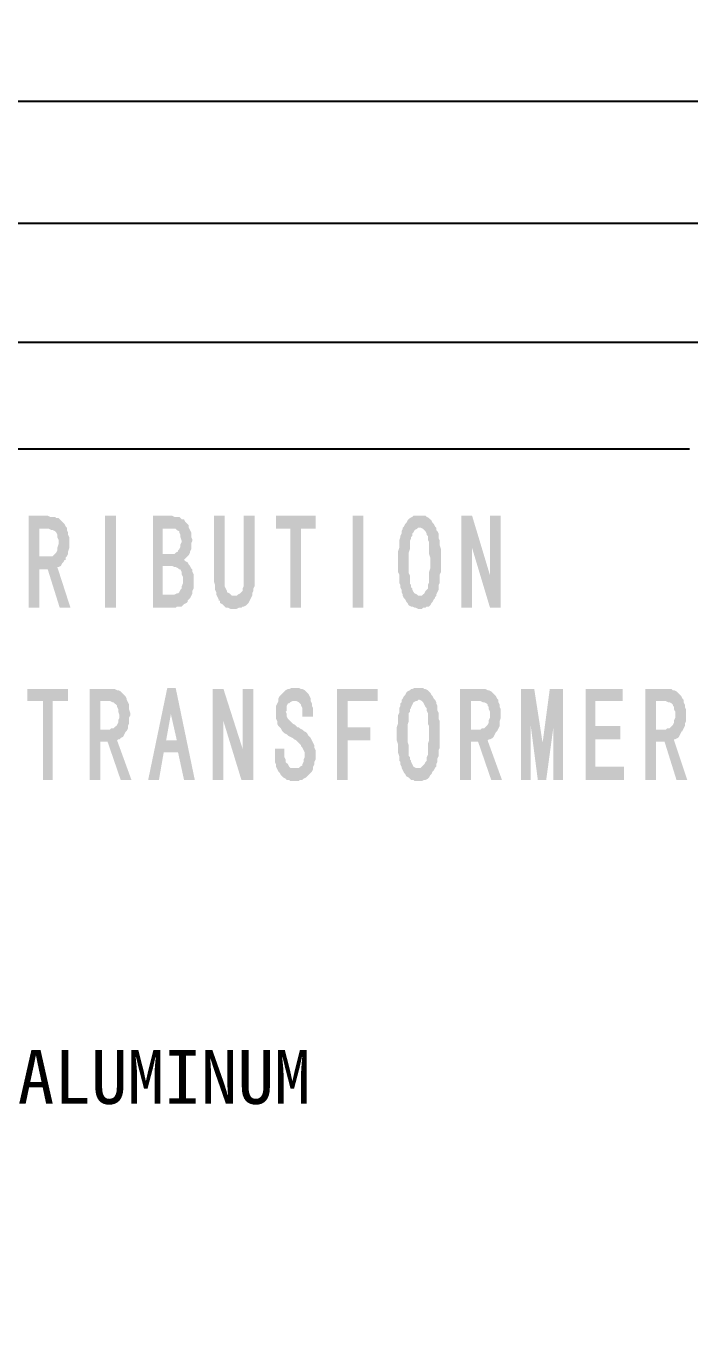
# Model space of a CAD drawing. Header units: millimetres. Extents: x 248233 to 259628, y -181361 to -174035.
# Drawn here: x 259555.7 to 259586.9, y -181058.3 to -180996.6 of the extents above; entities that cross this region are included whole.
import ezdxf

# ---------------------------------------------------------------- set-up
doc = ezdxf.new("R2010")
doc.units = ezdxf.units.MM
doc.header["$LTSCALE"] = 13
doc.layers.add('2', color=3, linetype='Continuous')
doc.layers.add('PDF_Geometry', color=7, linetype='Continuous')
doc.styles.add('PDF FangSong', font='simfang.ttf')
doc.styles.get("Standard").update_dxf_attribs({"font": 'gbenor.shx', "bigfont": 'gbcbig.shx'})
doc.dimstyles.new('ISO-25', dxfattribs={"dimtxt": 2.5, "dimasz": 2.5, "dimexe": 1.25, "dimexo": 0.625, "dimtad": 1, "dimtxsty": 'Standard', "dimcen": 2.5, "dimadec": 0, "dimazin": 0, "dimtfac": 1, "dimtmove": 0, "dimatfit": 3, "dimfxl": 1, "dimarcsym": 0})

# ---------------------------------------------------------------- blocks, each defined once
blk = doc.blocks.new('*D23')
at = {"layer": '2', "color": 0, "linetype": 'Continuous', "lineweight": -2, "transparency": 16777216}
for p, q in [((259453.878, -181013.235), (259453.878, -181004.604)), ((259593.845, -181013.235), (259593.845, -181004.604)), ((259456.378, -181005.854), (259591.345, -181005.854))]:
    blk.add_line(p, q, dxfattribs=at)
at = {"layer": '2', "color": 0, "linetype": 'Continuous', "transparency": 16777216}
for points in [[(259456.378, -181005.437), (259456.378, -181006.27), (259453.878, -181005.854)], [(259591.345, -181005.437), (259591.345, -181006.27), (259593.845, -181005.854)]]:
    blk.add_solid(points, dxfattribs=at)
at = {"layer": 'Defpoints', "color": 0, "linetype": 'Continuous', "transparency": 16777216}
for p in [(259593.845, -181005.854), (259453.878, -181013.86), (259593.845, -181013.86)]:
    blk.add_point(p, dxfattribs=at)
at = {"layer": '2', "color": 0, "linetype": 'Continuous', "transparency": 16777216, "insert": (259523.862, -181003.979), "char_height": 2.5, "attachment_point": 5}
blk.add_mtext('140', dxfattribs=at)
blk = doc.blocks.new('*D24')
at = {"layer": '2', "color": 0, "linetype": 'Continuous', "lineweight": -2, "transparency": 16777216}
for p, q in [((259448.879, -181010.82), (259448.879, -180998.864)), ((259598.9, -181010.82), (259598.9, -180998.864)), ((259451.379, -181000.114), (259596.4, -181000.114))]:
    blk.add_line(p, q, dxfattribs=at)
at = {"layer": '2', "color": 0, "linetype": 'Continuous', "transparency": 16777216}
for points in [[(259451.379, -180999.697), (259451.379, -181000.531), (259448.879, -181000.114)], [(259596.4, -180999.697), (259596.4, -181000.531), (259598.9, -181000.114)]]:
    blk.add_solid(points, dxfattribs=at)
at = {"layer": 'Defpoints', "color": 0, "linetype": 'Continuous', "transparency": 16777216}
for p in [(259598.9, -181000.114), (259448.879, -181011.445), (259598.9, -181011.445)]:
    blk.add_point(p, dxfattribs=at)
at = {"layer": '2', "color": 0, "linetype": 'Continuous', "transparency": 16777216, "insert": (259523.89, -180998.239), "char_height": 2.5, "attachment_point": 5}
blk.add_mtext('150', dxfattribs=at)

msp = doc.modelspace()

# ---------------------------------------------------------------- hatches: boundary and pattern name
at = {"layer": '2', "linetype": 'Continuous', "transparency": 33554559}
for points in [[(259556.719, -181019.589), (259555.82, -181019.589), (259555.82, -181023.914), (259556.326, -181023.914), (259556.326, -181022.116), (259556.719, -181022.116), (259557.168, -181022.004), (259557.225, -181022.004), (259557.337, -181021.948), (259557.393, -181021.835), (259557.449, -181021.779), (259557.505, -181021.667), (259557.562, -181021.667), (259557.562, -181021.555), (259556.326, -181021.498), (259556.326, -181020.207), (259556.663, -181020.207), (259557.618, -181020.15), (259557.562, -181020.094), (259557.505, -181019.982), (259557.449, -181019.926), (259557.393, -181019.87), (259557.337, -181019.813), (259557.281, -181019.757), (259557.225, -181019.701), (259557.112, -181019.701), (259557.056, -181019.645), (259556.944, -181019.645), (259556.831, -181019.645)], [(259559.921, -181023.914), (259559.415, -181023.914), (259559.415, -181019.589), (259559.921, -181019.589)], [(259562.56, -181019.589), (259561.662, -181019.589), (259561.662, -181023.914), (259562.56, -181023.914), (259562.617, -181023.914), (259562.729, -181023.914), (259562.785, -181023.857), (259562.897, -181023.857), (259563.01, -181023.857), (259563.066, -181023.801), (259563.122, -181023.745), (259563.234, -181023.689), (259563.291, -181023.633), (259563.291, -181023.577), (259563.347, -181023.52), (259563.403, -181023.464), (259563.459, -181023.352), (259562.111, -181023.296), (259562.111, -181021.948), (259562.56, -181021.948), (259563.403, -181021.948), (259563.347, -181021.892), (259563.291, -181021.779), (259563.178, -181021.723), (259563.122, -181021.667), (259563.066, -181021.667), (259563.122, -181021.667), (259563.178, -181021.611), (259563.234, -181021.555), (259563.347, -181021.442), (259562.111, -181021.386), (259562.111, -181020.207), (259562.617, -181020.207), (259563.347, -181020.15), (259563.347, -181020.038), (259563.291, -181019.982), (259563.234, -181019.926), (259563.178, -181019.87), (259563.122, -181019.757), (259563.01, -181019.757), (259562.954, -181019.701), (259562.897, -181019.645), (259562.785, -181019.645), (259562.673, -181019.645)], [(259565.032, -181019.589), (259564.526, -181019.589), (259564.526, -181022.622), (259564.526, -181022.678), (259564.582, -181022.846), (259564.582, -181022.959), (259564.582, -181023.071), (259564.639, -181023.183), (259564.639, -181023.296), (259564.695, -181023.408), (259564.751, -181023.52), (259564.751, -181023.577), (259564.807, -181023.577), (259564.807, -181023.689), (259564.919, -181023.745), (259564.976, -181023.801), (259565.032, -181023.857), (259565.088, -181023.914), (259565.2, -181023.914), (259565.313, -181023.97), (259565.369, -181023.97), (259565.481, -181023.97), (259565.593, -181023.97), (259565.706, -181023.914), (259565.818, -181023.914), (259565.874, -181023.857), (259565.93, -181023.857), (259566.043, -181023.801), (259566.099, -181023.745), (259566.155, -181023.689), (259566.211, -181023.577), (259566.267, -181023.464), (259566.324, -181023.352), (259565.481, -181023.352), (259565.369, -181023.352), (259565.313, -181023.296), (259565.256, -181023.24), (259565.144, -181023.183), (259565.144, -181023.127), (259565.088, -181023.015), (259565.032, -181022.903), (259565.032, -181022.79), (259565.032, -181022.622)], [(259566.436, -181019.589), (259565.93, -181019.589), (259565.93, -181022.622), (259565.93, -181022.79), (259565.93, -181022.903), (259565.874, -181023.015), (259565.874, -181023.127), (259565.818, -181023.183), (259565.762, -181023.24), (259565.65, -181023.296), (259565.593, -181023.352), (259565.481, -181023.352), (259566.324, -181023.352), (259566.324, -181023.24), (259566.38, -181023.127), (259566.38, -181023.015), (259566.436, -181022.903), (259566.436, -181022.734), (259566.436, -181022.622)], [(259569.3, -181019.589), (259567.447, -181019.589), (259567.447, -181020.207), (259568.121, -181020.207), (259568.121, -181023.914), (259568.626, -181023.914), (259568.626, -181020.207), (259569.3, -181020.207)], [(259571.547, -181023.914), (259571.042, -181023.914), (259571.042, -181019.589), (259571.547, -181019.589)], [(259574.187, -181019.589), (259574.075, -181019.589), (259574.018, -181019.589), (259573.906, -181019.589), (259573.85, -181019.645), (259573.738, -181019.701), (259573.681, -181019.757), (259573.625, -181019.813), (259573.569, -181019.926), (259573.513, -181019.982), (259573.457, -181020.094), (259573.401, -181020.15), (259574.187, -181020.15), (259574.243, -181020.15), (259574.355, -181020.207), (259574.412, -181020.263), (259574.468, -181020.319), (259574.524, -181020.431), (259574.524, -181020.487), (259574.58, -181020.544), (259574.58, -181020.656), (259574.58, -181020.712), (259574.636, -181020.824), (259574.636, -181020.937), (259574.636, -181021.105), (259574.636, -181021.218), (259574.636, -181021.386), (259574.692, -181021.555), (259574.692, -181021.723), (259574.692, -181021.892), (259574.692, -181022.06), (259574.636, -181022.229), (259574.636, -181022.397), (259574.636, -181022.509), (259574.636, -181022.622), (259574.636, -181022.734), (259574.58, -181022.846), (259574.58, -181022.903), (259574.58, -181023.015), (259574.524, -181023.071), (259574.468, -181023.127), (259574.412, -181023.24), (259574.355, -181023.296), (259574.299, -181023.352), (259574.187, -181023.352), (259574.917, -181023.408), (259574.973, -181023.352), (259574.973, -181023.296), (259575.029, -181023.183), (259575.086, -181023.071), (259575.086, -181022.959), (259575.086, -181022.846), (259575.142, -181022.734), (259575.142, -181022.622), (259575.142, -181022.509), (259575.142, -181022.341), (259575.198, -181022.229), (259575.198, -181022.06), (259575.198, -181021.892), (259575.198, -181021.723), (259575.198, -181021.611), (259575.198, -181021.442), (259575.198, -181021.274), (259575.198, -181021.161), (259575.142, -181020.993), (259575.142, -181020.881), (259575.142, -181020.768), (259575.086, -181020.656), (259575.086, -181020.544), (259575.086, -181020.431), (259575.029, -181020.319), (259574.973, -181020.263), (259574.973, -181020.15), (259574.917, -181020.094), (259574.861, -181019.982), (259574.805, -181019.926), (259574.749, -181019.813), (259574.692, -181019.757), (259574.636, -181019.701), (259574.524, -181019.645), (259574.468, -181019.589), (259574.355, -181019.589), (259574.299, -181019.589)], [(259576.658, -181019.589), (259576.153, -181019.589), (259576.153, -181023.914), (259576.658, -181023.914), (259576.658, -181021.105)], [(259576.658, -181019.589), (259576.658, -181021.105), (259577.501, -181023.914), (259577.501, -181022.397)], [(259578.006, -181019.589), (259577.501, -181019.589), (259577.501, -181022.397), (259577.501, -181023.914), (259578.006, -181023.914)], [(259557.618, -181020.15), (259556.663, -181020.207), (259556.719, -181020.207), (259556.775, -181020.207), (259556.888, -181020.263), (259556.944, -181020.263), (259557.056, -181020.319), (259557.112, -181020.375), (259557.168, -181020.487), (259557.168, -181020.6), (259557.225, -181020.712), (259557.225, -181020.881), (259557.225, -181020.937), (259557.168, -181021.105), (259557.168, -181021.218), (259557.112, -181021.33), (259557.056, -181021.386), (259557, -181021.442), (259556.944, -181021.498), (259556.831, -181021.498), (259556.775, -181021.498), (259556.326, -181021.498), (259557.562, -181021.555), (259557.618, -181021.498), (259557.674, -181021.386), (259557.674, -181021.274), (259557.73, -181021.105), (259557.73, -181020.993), (259557.73, -181020.881), (259557.73, -181020.768), (259557.73, -181020.6), (259557.674, -181020.487), (259557.674, -181020.375), (259557.618, -181020.263)], [(259563.347, -181020.15), (259562.617, -181020.207), (259562.729, -181020.207), (259562.785, -181020.263), (259562.897, -181020.319), (259562.897, -181020.375), (259562.954, -181020.487), (259562.954, -181020.6), (259563.01, -181020.768), (259563.01, -181020.824), (259562.954, -181020.937), (259562.954, -181021.049), (259562.897, -181021.161), (259562.841, -181021.218), (259562.841, -181021.274), (259562.729, -181021.33), (259562.673, -181021.386), (259562.56, -181021.386), (259562.111, -181021.386), (259563.347, -181021.442), (259563.403, -181021.33), (259563.403, -181021.274), (259563.459, -181021.161), (259563.459, -181021.049), (259563.459, -181020.881), (259563.515, -181020.768), (259563.515, -181020.712), (259563.459, -181020.6), (259563.459, -181020.487), (259563.459, -181020.375), (259563.403, -181020.263)], [(259573.401, -181020.15), (259573.401, -181020.207), (259573.344, -181020.319), (259573.344, -181020.431), (259573.288, -181020.544), (259573.288, -181020.6), (259573.232, -181020.768), (259573.232, -181020.881), (259573.232, -181020.993), (259573.232, -181021.105), (259573.176, -181021.274), (259573.176, -181021.442), (259573.176, -181021.611), (259573.176, -181021.723), (259573.176, -181021.779), (259573.176, -181021.892), (259573.176, -181022.06), (259573.176, -181022.229), (259573.232, -181022.341), (259573.232, -181022.509), (259573.232, -181022.622), (259573.232, -181022.734), (259573.288, -181022.846), (259573.288, -181022.959), (259573.344, -181023.071), (259573.344, -181023.183), (259573.401, -181023.296), (259573.401, -181023.352), (259573.457, -181023.464), (259573.513, -181023.52), (259573.569, -181023.633), (259573.625, -181023.689), (259573.681, -181023.801), (259573.794, -181023.857), (259573.85, -181023.857), (259573.962, -181023.914), (259574.018, -181023.914), (259574.131, -181023.97), (259574.187, -181023.97), (259574.299, -181023.97), (259574.355, -181023.914), (259574.468, -181023.914), (259574.524, -181023.857), (259574.636, -181023.857), (259574.692, -181023.801), (259574.749, -181023.689), (259574.805, -181023.633), (259574.861, -181023.52), (259574.917, -181023.464), (259574.917, -181023.408), (259574.187, -181023.352), (259574.131, -181023.352), (259574.075, -181023.296), (259573.962, -181023.24), (259573.906, -181023.183), (259573.85, -181023.071), (259573.85, -181023.015), (259573.794, -181022.959), (259573.794, -181022.846), (259573.738, -181022.79), (259573.738, -181022.678), (259573.738, -181022.509), (259573.738, -181022.397), (259573.681, -181022.285), (259573.681, -181022.116), (259573.681, -181021.948), (259573.681, -181021.723), (259573.681, -181021.611), (259573.681, -181021.442), (259573.681, -181021.33), (259573.738, -181021.161), (259573.738, -181020.993), (259573.738, -181020.881), (259573.738, -181020.768), (259573.794, -181020.656), (259573.794, -181020.6), (259573.85, -181020.544), (259573.85, -181020.431), (259573.906, -181020.375), (259573.962, -181020.263), (259574.075, -181020.207), (259574.131, -181020.15), (259574.187, -181020.15)], [(259557.168, -181022.004), (259556.719, -181022.116), (259557.281, -181023.914), (259557.786, -181023.914)], [(259563.403, -181021.948), (259562.56, -181021.948), (259562.673, -181022.004), (259562.729, -181022.004), (259562.841, -181022.06), (259562.897, -181022.116), (259562.954, -181022.116), (259563.01, -181022.229), (259563.01, -181022.341), (259563.066, -181022.453), (259563.066, -181022.622), (259563.066, -181022.79), (259563.01, -181022.903), (259563.01, -181023.015), (259562.954, -181023.071), (259562.897, -181023.183), (259562.841, -181023.24), (259562.785, -181023.24), (259562.673, -181023.296), (259562.56, -181023.296), (259562.504, -181023.296), (259562.111, -181023.296), (259563.459, -181023.352), (259563.515, -181023.24), (259563.515, -181023.127), (259563.571, -181023.015), (259563.571, -181022.903), (259563.571, -181022.734), (259563.571, -181022.622), (259563.571, -181022.509), (259563.571, -181022.341), (259563.515, -181022.229), (259563.515, -181022.116), (259563.459, -181022.06)], [(259557.674, -181027.733), (259555.764, -181027.733), (259555.764, -181028.295), (259556.494, -181028.295), (259556.494, -181032.002), (259556.944, -181032.002), (259556.944, -181028.295), (259557.674, -181028.295)], [(259559.584, -181027.733), (259558.685, -181027.733), (259558.685, -181032.002), (259559.19, -181032.002), (259559.19, -181030.204), (259559.527, -181030.204), (259559.977, -181030.148), (259560.033, -181030.092), (259560.089, -181030.092), (259560.145, -181030.036), (259560.258, -181029.98), (259560.314, -181029.867), (259560.37, -181029.755), (259560.426, -181029.699), (259559.19, -181029.643), (259559.19, -181028.295), (259559.527, -181028.295), (259560.426, -181028.238), (259560.426, -181028.182), (259560.37, -181028.07), (259560.314, -181028.014), (259560.258, -181027.958), (259560.201, -181027.901), (259560.145, -181027.845), (259560.033, -181027.789), (259559.977, -181027.789), (259559.864, -181027.733), (259559.808, -181027.733), (259559.696, -181027.733)], [(259560.426, -181028.238), (259559.527, -181028.295), (259559.64, -181028.295), (259559.752, -181028.351), (259559.808, -181028.351), (259559.864, -181028.407), (259559.921, -181028.463), (259559.977, -181028.519), (259559.977, -181028.575), (259560.033, -181028.688), (259560.033, -181028.8), (259560.089, -181028.969), (259560.089, -181029.081), (259560.033, -181029.193), (259560.033, -181029.306), (259559.977, -181029.418), (259559.921, -181029.474), (259559.864, -181029.53), (259559.808, -181029.586), (259559.696, -181029.586), (259559.64, -181029.643), (259559.19, -181029.643), (259560.426, -181029.699), (259560.482, -181029.586), (259560.482, -181029.474), (259560.538, -181029.362), (259560.538, -181029.249), (259560.538, -181029.081), (259560.595, -181028.969), (259560.595, -181028.856), (259560.538, -181028.688), (259560.538, -181028.575), (259560.538, -181028.463), (259560.482, -181028.351)], [(259562.729, -181027.677), (259562.336, -181027.677), (259561.437, -181032.002), (259561.943, -181032.002), (259562.167, -181030.71), (259562.841, -181030.71), (259562.28, -181030.148), (259562.504, -181028.912)], [(259562.729, -181027.677), (259562.504, -181028.912), (259562.785, -181030.148), (259562.28, -181030.148), (259562.841, -181030.71), (259563.122, -181032.002), (259563.628, -181032.002)], [(259564.976, -181027.733), (259564.47, -181027.733), (259564.47, -181032.002), (259564.976, -181032.002), (259564.976, -181029.249)], [(259564.976, -181027.733), (259564.976, -181029.249), (259565.818, -181032.002), (259565.874, -181030.541)], [(259566.38, -181027.733), (259565.874, -181027.733), (259565.874, -181030.541), (259565.818, -181032.002), (259566.38, -181032.002)], [(259568.346, -181027.677), (259568.233, -181027.677), (259568.177, -181027.677), (259568.065, -181027.733), (259568.009, -181027.733), (259567.896, -181027.789), (259567.84, -181027.845), (259567.784, -181027.901), (259567.672, -181028.014), (259567.615, -181028.07), (259567.559, -181028.182), (259567.559, -181028.295), (259568.346, -181028.295), (259568.402, -181028.295), (259568.514, -181028.351), (259568.57, -181028.407), (259568.626, -181028.463), (259568.626, -181028.519), (259568.683, -181028.632), (259568.683, -181028.744), (259568.683, -181028.856), (259568.683, -181029.025), (259569.188, -181029.025), (259569.188, -181028.969), (259569.188, -181028.856), (259569.188, -181028.744), (259569.188, -181028.632), (259569.132, -181028.519), (259569.132, -181028.407), (259569.076, -181028.295), (259569.076, -181028.182), (259569.02, -181028.07), (259568.963, -181027.958), (259568.907, -181027.901), (259568.851, -181027.845), (259568.795, -181027.789), (259568.683, -181027.733), (259568.626, -181027.733), (259568.514, -181027.677), (259568.402, -181027.677)], [(259572.221, -181027.733), (259570.311, -181027.733), (259570.311, -181032.002), (259570.817, -181032.002), (259570.817, -181030.148), (259571.884, -181030.148), (259571.884, -181029.53), (259570.817, -181029.53), (259570.817, -181028.295), (259572.221, -181028.295)], [(259573.344, -181028.238), (259573.344, -181028.351), (259573.288, -181028.407), (259573.288, -181028.519), (259573.232, -181028.632), (259573.232, -181028.744), (259573.232, -181028.856), (259573.176, -181028.969), (259573.176, -181029.081), (259573.176, -181029.249), (259573.176, -181029.362), (259573.12, -181029.53), (259573.12, -181029.699), (259573.12, -181029.867), (259573.12, -181030.036), (259573.12, -181030.148), (259573.176, -181030.317), (259573.176, -181030.485), (259573.176, -181030.597), (259573.176, -181030.71), (259573.232, -181030.878), (259573.232, -181030.991), (259573.232, -181031.103), (259573.288, -181031.159), (259573.288, -181031.271), (259573.344, -181031.384), (259573.344, -181031.44), (259573.401, -181031.552), (259573.457, -181031.665), (259573.513, -181031.721), (259573.569, -181031.833), (259573.681, -181031.889), (259573.738, -181031.945), (259573.794, -181032.002), (259573.906, -181032.002), (259573.962, -181032.058), (259574.075, -181032.058), (259574.131, -181032.058), (259574.243, -181032.058), (259574.299, -181032.058), (259574.412, -181032.002), (259574.468, -181032.002), (259574.58, -181031.945), (259574.636, -181031.889), (259574.692, -181031.777), (259574.749, -181031.721), (259574.805, -181031.608), (259574.861, -181031.552), (259574.131, -181031.44), (259574.075, -181031.44), (259574.018, -181031.44), (259573.906, -181031.384), (259573.85, -181031.271), (259573.794, -181031.159), (259573.794, -181031.103), (259573.738, -181031.047), (259573.738, -181030.934), (259573.681, -181030.878), (259573.681, -181030.766), (259573.681, -181030.654), (259573.681, -181030.485), (259573.681, -181030.373), (259573.625, -181030.204), (259573.625, -181030.036), (259573.625, -181029.867), (259573.625, -181029.755), (259573.625, -181029.586), (259573.625, -181029.418), (259573.681, -181029.249), (259573.681, -181029.137), (259573.681, -181028.969), (259573.681, -181028.856), (259573.738, -181028.8), (259573.738, -181028.688), (259573.794, -181028.632), (259573.794, -181028.575), (259573.85, -181028.463), (259573.906, -181028.351), (259574.018, -181028.295), (259574.075, -181028.295), (259574.131, -181028.238)], [(259574.131, -181027.677), (259574.018, -181027.677), (259573.962, -181027.677), (259573.85, -181027.733), (259573.794, -181027.733), (259573.738, -181027.789), (259573.625, -181027.845), (259573.569, -181027.901), (259573.513, -181028.014), (259573.457, -181028.07), (259573.401, -181028.182), (259573.344, -181028.238), (259574.131, -181028.238), (259574.187, -181028.238), (259574.299, -181028.295), (259574.355, -181028.351), (259574.412, -181028.463), (259574.468, -181028.575), (259574.524, -181028.632), (259574.524, -181028.744), (259574.58, -181028.856), (259574.58, -181028.969), (259574.58, -181029.081), (259574.58, -181029.193), (259574.58, -181029.362), (259574.636, -181029.474), (259574.636, -181029.643), (259574.636, -181029.867), (259574.636, -181029.98), (259574.636, -181030.148), (259574.58, -181030.317), (259574.58, -181030.485), (259574.58, -181030.597), (259574.58, -181030.71), (259574.58, -181030.822), (259574.524, -181030.934), (259574.524, -181031.047), (259574.524, -181031.103), (259574.468, -181031.159), (259574.412, -181031.271), (259574.355, -181031.328), (259574.299, -181031.384), (259574.243, -181031.44), (259574.131, -181031.44), (259574.861, -181031.552), (259574.917, -181031.44), (259574.973, -181031.384), (259574.973, -181031.271), (259575.029, -181031.159), (259575.029, -181031.103), (259575.029, -181030.991), (259575.086, -181030.878), (259575.086, -181030.71), (259575.086, -181030.597), (259575.142, -181030.485), (259575.142, -181030.317), (259575.142, -181030.148), (259575.142, -181030.036), (259575.142, -181029.867), (259575.142, -181029.699), (259575.142, -181029.53), (259575.142, -181029.418), (259575.142, -181029.249), (259575.086, -181029.137), (259575.086, -181028.969), (259575.086, -181028.856), (259575.029, -181028.744), (259575.029, -181028.632), (259575.029, -181028.519), (259574.973, -181028.407), (259574.973, -181028.351), (259574.917, -181028.238), (259574.861, -181028.182), (259574.805, -181028.07), (259574.749, -181028.014), (259574.692, -181027.901), (259574.636, -181027.845), (259574.58, -181027.789), (259574.468, -181027.733), (259574.412, -181027.733), (259574.355, -181027.677), (259574.243, -181027.677)], [(259576.995, -181027.733), (259576.097, -181027.733), (259576.097, -181032.002), (259576.602, -181032.002), (259576.602, -181030.204), (259576.939, -181030.204), (259577.388, -181030.148), (259577.445, -181030.092), (259577.501, -181030.092), (259577.613, -181030.036), (259577.669, -181029.98), (259577.725, -181029.867), (259577.782, -181029.755), (259577.838, -181029.699), (259576.602, -181029.643), (259576.602, -181028.295), (259576.939, -181028.295), (259577.894, -181028.238), (259577.838, -181028.182), (259577.782, -181028.07), (259577.725, -181028.014), (259577.669, -181027.958), (259577.613, -181027.901), (259577.557, -181027.845), (259577.445, -181027.789), (259577.388, -181027.789), (259577.276, -181027.733), (259577.22, -181027.733), (259577.108, -181027.733)], [(259577.894, -181028.238), (259576.939, -181028.295), (259577.051, -181028.295), (259577.164, -181028.351), (259577.22, -181028.351), (259577.332, -181028.407), (259577.388, -181028.463), (259577.388, -181028.519), (259577.445, -181028.575), (259577.445, -181028.688), (259577.501, -181028.8), (259577.501, -181028.969), (259577.501, -181029.081), (259577.445, -181029.193), (259577.445, -181029.306), (259577.388, -181029.418), (259577.332, -181029.474), (259577.276, -181029.53), (259577.22, -181029.586), (259577.108, -181029.586), (259577.051, -181029.643), (259576.602, -181029.643), (259577.838, -181029.699), (259577.894, -181029.586), (259577.95, -181029.474), (259577.95, -181029.362), (259577.95, -181029.249), (259578.006, -181029.081), (259578.006, -181028.969), (259578.006, -181028.856), (259578.006, -181028.688), (259577.95, -181028.575), (259577.95, -181028.463), (259577.894, -181028.351)], [(259579.579, -181027.733), (259578.961, -181027.733), (259578.961, -181032.002), (259579.41, -181032.002), (259579.41, -181029.418)], [(259579.579, -181027.733), (259579.41, -181029.418), (259579.747, -181032.002), (259579.972, -181030.26)], [(259580.927, -181027.733), (259580.309, -181027.733), (259579.972, -181030.26), (259579.747, -181032.002), (259580.141, -181032.002), (259580.478, -181029.53)], [(259580.927, -181027.733), (259580.478, -181029.53), (259580.478, -181032.002), (259580.927, -181032.002)], [(259583.735, -181027.733), (259581.994, -181027.733), (259581.994, -181032.002), (259583.791, -181032.002), (259583.791, -181031.384), (259582.443, -181031.384), (259582.443, -181030.092), (259583.623, -181030.092), (259583.623, -181029.474), (259582.443, -181029.474), (259582.443, -181028.295), (259583.735, -181028.295)], [(259585.701, -181027.733), (259584.802, -181027.733), (259584.802, -181032.002), (259585.308, -181032.002), (259585.308, -181030.204), (259585.701, -181030.204), (259586.15, -181030.148), (259586.15, -181030.092), (259586.207, -181030.092), (259586.319, -181030.036), (259586.375, -181029.98), (259586.431, -181029.867), (259586.487, -181029.755), (259586.544, -181029.699), (259585.308, -181029.643), (259585.308, -181028.295), (259585.645, -181028.295), (259586.6, -181028.238), (259586.544, -181028.182), (259586.487, -181028.07), (259586.431, -181028.014), (259586.375, -181027.958), (259586.319, -181027.901), (259586.263, -181027.845), (259586.15, -181027.789), (259586.094, -181027.789), (259586.038, -181027.733), (259585.926, -181027.733), (259585.813, -181027.733)], [(259586.6, -181028.238), (259585.645, -181028.295), (259585.757, -181028.295), (259585.87, -181028.351), (259585.926, -181028.351), (259586.038, -181028.407), (259586.094, -181028.463), (259586.094, -181028.519), (259586.15, -181028.575), (259586.15, -181028.688), (259586.207, -181028.8), (259586.207, -181028.969), (259586.207, -181029.081), (259586.15, -181029.193), (259586.15, -181029.306), (259586.094, -181029.418), (259586.038, -181029.474), (259585.982, -181029.53), (259585.926, -181029.586), (259585.813, -181029.586), (259585.757, -181029.643), (259585.308, -181029.643), (259586.544, -181029.699), (259586.6, -181029.586), (259586.656, -181029.474), (259586.656, -181029.362), (259586.712, -181029.249), (259586.712, -181029.081), (259586.712, -181028.969), (259586.712, -181028.856), (259586.712, -181028.688), (259586.656, -181028.575), (259586.656, -181028.463), (259586.6, -181028.351)], [(259567.559, -181028.295), (259567.503, -181028.407), (259567.447, -181028.519), (259567.447, -181028.632), (259567.447, -181028.744), (259567.447, -181028.856), (259567.447, -181029.025), (259567.447, -181029.137), (259567.503, -181029.249), (259567.503, -181029.362), (259567.559, -181029.474), (259567.615, -181029.53), (259567.672, -181029.586), (259567.728, -181029.699), (259567.784, -181029.755), (259567.84, -181029.811), (259567.952, -181029.867), (259568.009, -181029.923), (259568.121, -181029.98), (259568.233, -181030.036), (259568.289, -181030.092), (259568.402, -181030.148), (259568.458, -181030.204), (259568.514, -181030.26), (259568.626, -181030.373), (259568.626, -181030.429), (259568.683, -181030.485), (259568.739, -181030.597), (259568.795, -181030.71), (259568.795, -181030.822), (259568.795, -181030.934), (259568.739, -181031.047), (259568.739, -181031.159), (259568.683, -181031.271), (259568.683, -181031.328), (259568.57, -181031.384), (259568.514, -181031.44), (259568.402, -181031.44), (259568.346, -181031.44), (259569.188, -181031.496), (259569.188, -181031.384), (259569.244, -181031.271), (259569.244, -181031.159), (259569.3, -181031.047), (259569.3, -181030.878), (259569.3, -181030.766), (259569.3, -181030.71), (259569.3, -181030.597), (259569.244, -181030.485), (259569.244, -181030.373), (259569.188, -181030.26), (259569.132, -181030.148), (259569.076, -181030.036), (259569.02, -181029.98), (259568.963, -181029.923), (259568.907, -181029.811), (259568.851, -181029.755), (259568.739, -181029.699), (259568.683, -181029.643), (259568.57, -181029.586), (259568.514, -181029.53), (259568.458, -181029.53), (259568.346, -181029.418), (259568.233, -181029.362), (259568.177, -181029.306), (259568.121, -181029.249), (259568.065, -181029.193), (259568.009, -181029.137), (259567.952, -181029.025), (259567.952, -181028.912), (259567.896, -181028.8), (259567.952, -181028.744), (259567.952, -181028.632), (259567.952, -181028.519), (259568.009, -181028.407), (259568.065, -181028.407), (259568.121, -181028.351), (259568.233, -181028.295), (259568.346, -181028.295)], [(259559.977, -181030.148), (259559.527, -181030.204), (259560.145, -181032.002), (259560.651, -181032.002)], [(259567.84, -181030.541), (259567.391, -181030.541), (259567.391, -181030.766), (259567.391, -181030.934), (259567.391, -181031.047), (259567.391, -181031.159), (259567.447, -181031.271), (259567.447, -181031.384), (259567.503, -181031.496), (259567.559, -181031.608), (259567.615, -181031.665), (259567.672, -181031.777), (259567.728, -181031.833), (259567.784, -181031.889), (259567.896, -181031.945), (259567.952, -181032.002), (259568.065, -181032.002), (259568.121, -181032.058), (259568.233, -181032.058), (259568.346, -181032.058), (259568.402, -181032.058), (259568.514, -181032.058), (259568.57, -181032.002), (259568.683, -181032.002), (259568.739, -181031.945), (259568.851, -181031.889), (259568.907, -181031.833), (259568.963, -181031.777), (259569.02, -181031.721), (259569.076, -181031.665), (259569.132, -181031.608), (259569.188, -181031.496), (259568.346, -181031.44), (259568.289, -181031.44), (259568.233, -181031.44), (259568.121, -181031.44), (259568.065, -181031.384), (259568.009, -181031.271), (259567.952, -181031.215), (259567.896, -181031.159), (259567.896, -181031.047), (259567.84, -181030.934), (259567.84, -181030.766)], [(259577.388, -181030.148), (259576.939, -181030.204), (259577.557, -181032.002), (259578.062, -181032.002)], [(259586.15, -181030.148), (259585.701, -181030.204), (259586.263, -181032.002), (259586.768, -181032.002)]]:
    msp.add_hatch(color=256, dxfattribs=at).paths.add_polyline_path(points)

# ---------------------------------------------------------------- linework, layer by layer
at = {"layer": 'PDF_Geometry', "lineweight": 25}
for points in [[(259448.879, -181011.445), (259598.9, -181011.445), (259598.9, -181186.46), (259448.879, -181186.46), (259448.879, -181011.445)], [(259460.843, -181016.443), (259586.881, -181016.443)]]:
    msp.add_lwpolyline(points, dxfattribs=at)

# ---------------------------------------------------------------- texts
at = {"layer": '2', "linetype": 'Continuous', "insert": (259520.879, -181047.261), "char_height": 2.53409, "attachment_point": 7, "style": 'PDF FangSong'}
msp.add_mtext('\\W0.998476;CONDUCTOR MATERIAL: ALUMINUM', dxfattribs=at)

# ---------------------------------------------------------------- dimensions: what is measured, and where the dimension line sits
at = {"layer": '2', "linetype": 'Continuous'}
for base, p1, p2, picture, middle in [((259598.9, -181000.114), (259448.879, -181011.445), (259598.9, -181011.445), '*D24', (259523.89, -180998.239)), ((259593.845, -181005.854), (259453.878, -181013.86), (259593.845, -181013.86), '*D23', (259523.862, -181003.979))]:
    dim = msp.add_linear_dim(base=base, p1=p1, p2=p2, dimstyle='ISO-25', override={"dimdec": 0}, dxfattribs=at)
    dim.commit()
    dim.dimension.update_dxf_attribs({"geometry": picture, "text_midpoint": middle})

doc.saveas('drawing.dxf')
